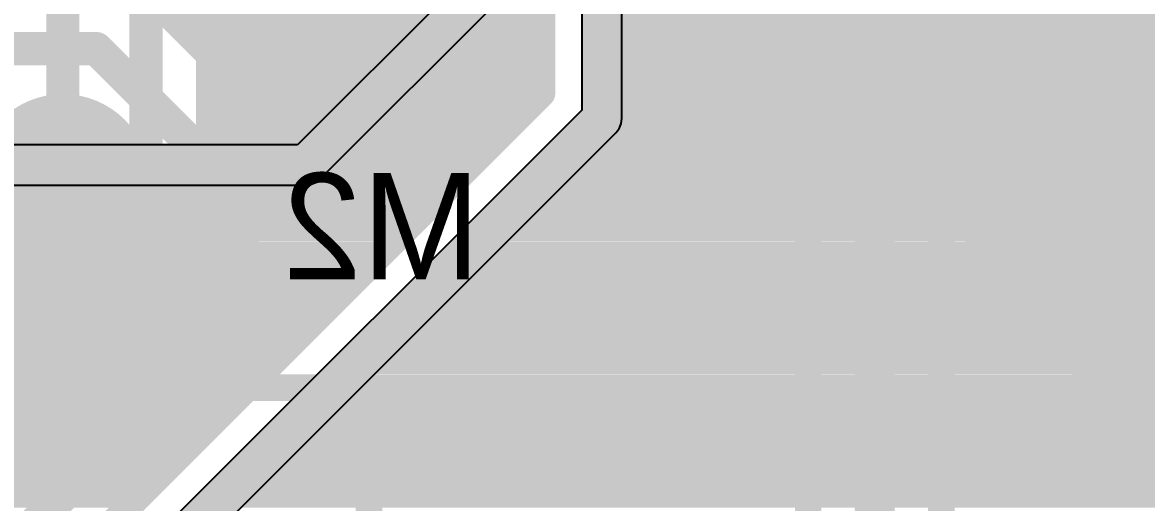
# Model space of a CAD drawing. Header units: millimetres. Extents: x 0.11 to 5.67, y 0.55 to 4.24.
# Drawn here: x 4.7873 to 5.1198, y 1.6973 to 1.8394 of the extents above; entities that cross this region are included whole.
import ezdxf

# ---------------------------------------------------------------- set-up
doc = ezdxf.new("R2010")
doc.units = ezdxf.units.MM
doc.header["$MEASUREMENT"] = 0
for name, color, linetype in [('BottomLayer', 5, 'Continuous'), ('BottomOverlay', 54, 'Continuous'), ('BottomSolder', 6, 'Continuous'), ('InternalPlane1', 76, 'Continuous'), ('InternalPlane2', 16, 'Continuous'), ('MultiLayer', 9, 'Continuous'), ('PadHoleLayer', 156, 'Continuous'), ('TopLayer', 1, 'Continuous'), ('TopSolder', 216, 'Continuous'), ('ViaHoleLayer', 16, 'Continuous')]:
    doc.layers.add(name, color=color, linetype=linetype)

# ---------------------------------------------------------------- blocks, each defined once
blk = doc.blocks.new('SMA_JR_10')
at = {"layer": 'BottomLayer', "const_width": 0.04331}
blk.add_lwpolyline([(0.07835, -0.1, 1), (0.12165, -0.1, 1)], format="xyb", close=True, dxfattribs=at)
at = {"layer": 'BottomSolder', "const_width": 0.04528}
blk.add_lwpolyline([(0.07736, -0.1, 1), (0.12264, -0.1, 1)], format="xyb", close=True, dxfattribs=at)
at = {"layer": 'InternalPlane1', "const_width": 0.01181}
for points in [[(0.15285, -0.06949, -0.267949), (0.15285, -0.13051)], [(0.13051, -0.15285, -0.267949), (0.06949, -0.15285)]]:
    blk.add_lwpolyline(points, format="xyb", dxfattribs=at)
at = {"layer": 'InternalPlane1', "const_width": 0.00591}
for points in [[(0.1499, -0.13051, 1), (0.1558, -0.13051, 1)], [(0.06654, -0.15285, 1), (0.07244, -0.15285, 1)], [(0.12756, -0.15285, 1), (0.13346, -0.15285, 1)]]:
    blk.add_lwpolyline(points, format="xyb", close=True, dxfattribs=at)
at = {"layer": 'InternalPlane2', "const_width": 0.0515}
blk.add_lwpolyline([(0.07425, -0.1, 1), (0.12575, -0.1, 1)], format="xyb", close=True, dxfattribs=at)
at = {"layer": 'MultiLayer', "const_width": 0.04331}
blk.add_lwpolyline([(0.07835, -0.1, 1), (0.12165, -0.1, 1)], format="xyb", close=True, dxfattribs=at)
at = {"layer": 'PadHoleLayer', "const_width": 0.0315}
blk.add_lwpolyline([(0.08425, -0.1, 1), (0.11575, -0.1, 1)], format="xyb", close=True, dxfattribs=at)
at = {"layer": 'TopLayer', "const_width": 0.04331}
blk.add_lwpolyline([(0.07835, -0.1, 1), (0.12165, -0.1, 1)], format="xyb", close=True, dxfattribs=at)
at = {"layer": 'TopSolder', "const_width": 0.04528}
blk.add_lwpolyline([(0.07736, -0.1, 1), (0.12264, -0.1, 1)], format="xyb", close=True, dxfattribs=at)
blk = doc.blocks.new('RTL8188_MODULE_B_177')
at = {"layer": 'BottomOverlay', "const_width": 0.00787}
for points in [[(0, -0.02559), (0, -0.10039)], [(0.50886, -0.10039), (0, -0.10039)]]:
    blk.add_lwpolyline(points, dxfattribs=at)
at = {"layer": 'BottomOverlay', "const_width": 0.00394}
blk.add_lwpolyline([(-0.00197, -0.10039, 1), (0.00197, -0.10039, 1)], format="xyb", close=True, dxfattribs=at)
blk.add_lwpolyline([(-0.00197, -0.10039, 1), (0.00197, -0.10039, 1)], format="xyb", close=True, dxfattribs=at)

msp = doc.modelspace()

# ---------------------------------------------------------------- linework, layer by layer
at = {"layer": 'BottomLayer'}
for points, const_width in [([(4.79921, 1.79232), (4.79921, 2.05413)], 0.00984), ([(4.82382, 1.77165), (4.82382, 2.0561)], 0.00984), ([(4.84252, 1.78912), (4.84252, 2.04836)], 0.00787), ([(4.95866, 1.81102), (4.95866, 1.8878)], 0.00787), ([(4.94094, 1.81836), (4.94094, 1.88296)], 0.00787), ([(5.03937, 1.64961), (5.03937, 1.8563)], 0.01181), ([(5.01969, 1.67421), (5.01969, 1.8563)], 0.00787), ([(5.05906, 1.67421), (5.05906, 1.84815)], 0.00787), ([(4.84252, 1.84153), (4.85875, 1.84153)], 0.00787), ([(4.90897, 1.84153), (4.94094, 1.84153)], 0.00787), ([(4.95866, 1.84153), (5.01969, 1.84153)], 0.00787), ([(5.05906, 1.84153), (5.10292, 1.84153)], 0.00787), ([(4.84252, 1.83366), (4.8617, 1.83366)], 0.00787), ([(4.90602, 1.83366), (4.94094, 1.83366)], 0.00787), ([(4.95866, 1.83366), (5.01969, 1.83366)], 0.00787), ([(5.05906, 1.83366), (5.09235, 1.83366)], 0.00787), ([(4.84252, 1.82578), (4.86878, 1.82578)], 0.00787), ([(4.89894, 1.82578), (4.94094, 1.82578)], 0.00787), ([(4.95866, 1.82578), (5.01969, 1.82578)], 0.00787), ([(5.05906, 1.82578), (5.0855, 1.82578)], 0.00787), ([(4.78472, 1.66213), (4.94094, 1.81836)], 0.00787), ([(4.84252, 1.81791), (4.94049, 1.81791)], 0.00787), ([(4.95866, 1.81791), (5.01969, 1.81791)], 0.00787), ([(5.05906, 1.81791), (5.0808, 1.81791)], 0.00787), ([(4.79724, 1.64961), (4.95866, 1.81102)], 0.00787), ([(4.84252, 1.81003), (4.93262, 1.81003)], 0.00787), ([(4.95767, 1.81003), (5.01969, 1.81003)], 0.00787), ([(5.05906, 1.81003), (5.07767, 1.81003)], 0.00787), ([(4.84252, 1.80216), (4.92474, 1.80216)], 0.00787), ([(4.9498, 1.80216), (5.01969, 1.80216)], 0.00787), ([(5.05906, 1.80216), (5.07585, 1.80216)], 0.00787), ([(5.07913, 1.7937), (5.13032, 1.7937)], 0.01969), ([(4.84252, 1.79429), (4.91687, 1.79429)], 0.00787), ([(4.94192, 1.79429), (5.01969, 1.79429)], 0.00787), ([(5.05906, 1.79429), (5.0752, 1.79429)], 0.00787), ([(4.84472, 1.78641), (4.90899, 1.78641)], 0.00787), ([(4.93405, 1.78641), (5.01969, 1.78641)], 0.00787), ([(5.05906, 1.78641), (5.07568, 1.78641)], 0.00787), ([(4.84847, 1.77854), (4.90112, 1.77854)], 0.00787), ([(4.92618, 1.77854), (5.01969, 1.77854)], 0.00787), ([(5.05906, 1.77854), (5.07732, 1.77854)], 0.00787), ([(4.84939, 1.77066), (4.89325, 1.77066)], 0.00787), ([(4.9183, 1.77066), (5.01969, 1.77066)], 0.00787), ([(5.05906, 1.77066), (5.08024, 1.77066)], 0.00787), ([(4.79664, 1.76279), (4.79981, 1.76279)], 0.00787), ([(4.84783, 1.76279), (4.88537, 1.76279)], 0.00787), ([(4.91043, 1.76279), (5.01969, 1.76279)], 0.00787), ([(5.05906, 1.76279), (5.08468, 1.76279)], 0.00787), ([(4.792, 1.75492), (4.80446, 1.75492)], 0.00787), ([(4.84318, 1.75492), (4.8775, 1.75492)], 0.00787), ([(4.90255, 1.75492), (5.01969, 1.75492)], 0.00787), ([(5.05906, 1.75492), (5.09115, 1.75492)], 0.00787), ([(4.77965, 1.74704), (4.81681, 1.74704)], 0.00787), ([(4.83083, 1.74704), (4.86962, 1.74704)], 0.00787), ([(4.89468, 1.74704), (5.01969, 1.74704)], 0.00787), ([(5.05906, 1.74704), (5.10097, 1.74704)], 0.00787), ([(4.52953, 1.73917), (4.86175, 1.73917)], 0.00787), ([(4.88681, 1.73917), (5.01969, 1.73917)], 0.00787), ([(5.05906, 1.73917), (5.1223, 1.73917)], 0.00787), ([(4.52953, 1.73129), (4.85388, 1.73129)], 0.00787), ([(4.87893, 1.73129), (5.01969, 1.73129)], 0.00787), ([(5.05906, 1.73129), (5.40945, 1.73129)], 0.00787), ([(4.52953, 1.72342), (4.846, 1.72342)], 0.00787), ([(4.87106, 1.72342), (5.01969, 1.72342)], 0.00787), ([(5.05906, 1.72342), (5.40945, 1.72342)], 0.00787), ([(4.52953, 1.71555), (4.83813, 1.71555)], 0.00787), ([(4.86318, 1.71555), (5.01969, 1.71555)], 0.00787), ([(5.05906, 1.71555), (5.40945, 1.71555)], 0.00787), ([(4.52953, 1.70767), (4.83025, 1.70767)], 0.00787), ([(4.85531, 1.70767), (5.01969, 1.70767)], 0.00787), ([(5.05906, 1.70767), (5.40945, 1.70767)], 0.00787), ([(4.52953, 1.6998), (4.82238, 1.6998)], 0.00787), ([(4.84744, 1.6998), (5.01969, 1.6998)], 0.00787), ([(5.05906, 1.6998), (5.40945, 1.6998)], 0.00787)]:
    msp.add_lwpolyline(points, dxfattribs=dict(at, const_width=const_width))
at = {"layer": 'BottomLayer', "const_width": 0.00787}
for points in [[(4.90945, 1.84646, -2.305526), (4.88217, 1.87199)], [(4.84252, 1.78912, -0.190079), (4.84941, 1.77165)], [(4.84941, 1.77165, -0.90773), (4.79871, 1.76674)], [(4.79776, 1.76677, -0.829961), (4.74746, 1.7671)]]:
    msp.add_lwpolyline(points, format="xyb", dxfattribs=at)
at = {"layer": 'BottomLayer'}
for points, const_width in [([(4.87795, 1.84646, 1), (4.88976, 1.84646, 1)], 0.01181), ([(4.84055, 1.84153, 1), (4.84449, 1.84153, 1)], 0.00394), ([(4.85678, 1.84153, 1), (4.86071, 1.84153, 1)], 0.00394), ([(4.907, 1.84153, 1), (4.91094, 1.84153, 1)], 0.00394), ([(4.93898, 1.84153, 1), (4.94291, 1.84153, 1)], 0.00394), ([(4.95669, 1.84153, 1), (4.96063, 1.84153, 1)], 0.00394), ([(5.01772, 1.84153, 1), (5.02165, 1.84153, 1)], 0.00394), ([(5.05709, 1.84153, 1), (5.06102, 1.84153, 1)], 0.00394), ([(5.10095, 1.84153, 1), (5.10489, 1.84153, 1)], 0.00394), ([(4.84055, 1.83366, 1), (4.84449, 1.83366, 1)], 0.00394), ([(4.85973, 1.83366, 1), (4.86367, 1.83366, 1)], 0.00394), ([(4.90405, 1.83366, 1), (4.90799, 1.83366, 1)], 0.00394), ([(4.93898, 1.83366, 1), (4.94291, 1.83366, 1)], 0.00394), ([(4.95669, 1.83366, 1), (4.96063, 1.83366, 1)], 0.00394), ([(5.01772, 1.83366, 1), (5.02165, 1.83366, 1)], 0.00394), ([(5.05709, 1.83366, 1), (5.06102, 1.83366, 1)], 0.00394), ([(5.09038, 1.83366, 1), (5.09432, 1.83366, 1)], 0.00394), ([(4.84055, 1.82578, 1), (4.84449, 1.82578, 1)], 0.00394), ([(4.86681, 1.82578, 1), (4.87075, 1.82578, 1)], 0.00394), ([(4.89697, 1.82578, 1), (4.90091, 1.82578, 1)], 0.00394), ([(4.93898, 1.82578, 1), (4.94291, 1.82578, 1)], 0.00394), ([(4.95669, 1.82578, 1), (4.96063, 1.82578, 1)], 0.00394), ([(5.01772, 1.82578, 1), (5.02165, 1.82578, 1)], 0.00394), ([(5.05709, 1.82578, 1), (5.06102, 1.82578, 1)], 0.00394), ([(5.08353, 1.82578, 1), (5.08746, 1.82578, 1)], 0.00394), ([(4.93898, 1.81836, 1), (4.94291, 1.81836, 1)], 0.00394), ([(4.93898, 1.81836, 1), (4.94291, 1.81836, 1)], 0.00394), ([(4.84055, 1.81791, 1), (4.84449, 1.81791, 1)], 0.00394), ([(4.93852, 1.81791, 1), (4.94246, 1.81791, 1)], 0.00394), ([(4.95669, 1.81791, 1), (4.96063, 1.81791, 1)], 0.00394), ([(5.01772, 1.81791, 1), (5.02165, 1.81791, 1)], 0.00394), ([(5.05709, 1.81791, 1), (5.06102, 1.81791, 1)], 0.00394), ([(5.07883, 1.81791, 1), (5.08277, 1.81791, 1)], 0.00394), ([(4.84055, 1.81003, 1), (4.84449, 1.81003, 1)], 0.00394), ([(4.93065, 1.81003, 1), (4.93459, 1.81003, 1)], 0.00394), ([(4.9557, 1.81003, 1), (4.95964, 1.81003, 1)], 0.00394), ([(4.95669, 1.81102, 1), (4.96063, 1.81102, 1)], 0.00394), ([(4.95669, 1.81102, 1), (4.96063, 1.81102, 1)], 0.00394), ([(5.01772, 1.81003, 1), (5.02165, 1.81003, 1)], 0.00394), ([(5.05709, 1.81003, 1), (5.06102, 1.81003, 1)], 0.00394), ([(5.0757, 1.81003, 1), (5.07964, 1.81003, 1)], 0.00394), ([(4.84055, 1.80216, 1), (4.84449, 1.80216, 1)], 0.00394), ([(4.92277, 1.80216, 1), (4.92671, 1.80216, 1)], 0.00394), ([(4.94783, 1.80216, 1), (4.95177, 1.80216, 1)], 0.00394), ([(5.01772, 1.80216, 1), (5.02165, 1.80216, 1)], 0.00394), ([(5.05709, 1.80216, 1), (5.06102, 1.80216, 1)], 0.00394), ([(5.07388, 1.80216, 1), (5.07782, 1.80216, 1)], 0.00394), ([(4.79331, 1.79232, 1), (4.80512, 1.79232, 1)], 0.01181), ([(5.07421, 1.7937, 1), (5.08406, 1.7937, 1)], 0.00984), ([(4.79675, 1.79232, 1), (4.80167, 1.79232, 1)], 0.00492), ([(4.84055, 1.79429, 1), (4.84449, 1.79429, 1)], 0.00394), ([(4.9149, 1.79429, 1), (4.91884, 1.79429, 1)], 0.00394), ([(4.93996, 1.79429, 1), (4.94389, 1.79429, 1)], 0.00394), ([(5.01772, 1.79429, 1), (5.02165, 1.79429, 1)], 0.00394), ([(5.05709, 1.79429, 1), (5.06102, 1.79429, 1)], 0.00394), ([(5.07323, 1.79429, 1), (5.07717, 1.79429, 1)], 0.00394), ([(4.84055, 1.78912, 1), (4.84449, 1.78912, 1)], 0.00394), ([(4.84055, 1.78912, 1), (4.84449, 1.78912, 1)], 0.00394), ([(4.84276, 1.78641, 1), (4.84669, 1.78641, 1)], 0.00394), ([(4.90703, 1.78641, 1), (4.91096, 1.78641, 1)], 0.00394), ([(4.93208, 1.78641, 1), (4.93602, 1.78641, 1)], 0.00394), ([(5.01772, 1.78641, 1), (5.02165, 1.78641, 1)], 0.00394), ([(5.05709, 1.78641, 1), (5.06102, 1.78641, 1)], 0.00394), ([(5.07371, 1.78641, 1), (5.07765, 1.78641, 1)], 0.00394), ([(4.81791, 1.77165, 1), (4.82972, 1.77165, 1)], 0.01181), ([(4.8465, 1.77854, 1), (4.85043, 1.77854, 1)], 0.00394), ([(4.89915, 1.77854, 1), (4.90309, 1.77854, 1)], 0.00394), ([(4.92421, 1.77854, 1), (4.92814, 1.77854, 1)], 0.00394), ([(5.01772, 1.77854, 1), (5.02165, 1.77854, 1)], 0.00394), ([(5.05709, 1.77854, 1), (5.06102, 1.77854, 1)], 0.00394), ([(5.07536, 1.77854, 1), (5.07929, 1.77854, 1)], 0.00394), ([(4.82136, 1.77165, 1), (4.82628, 1.77165, 1)], 0.00492), ([(4.84744, 1.77165, 1), (4.85138, 1.77165, 1)], 0.00394), ([(4.84744, 1.77165, 1), (4.85138, 1.77165, 1)], 0.00394), ([(4.84742, 1.77066, 1), (4.85136, 1.77066, 1)], 0.00394), ([(4.89128, 1.77066, 1), (4.89522, 1.77066, 1)], 0.00394), ([(4.91633, 1.77066, 1), (4.92027, 1.77066, 1)], 0.00394), ([(5.01772, 1.77066, 1), (5.02165, 1.77066, 1)], 0.00394), ([(5.05709, 1.77066, 1), (5.06102, 1.77066, 1)], 0.00394), ([(5.07827, 1.77066, 1), (5.08221, 1.77066, 1)], 0.00394), ([(4.79579, 1.76677, 1), (4.79973, 1.76677, 1)], 0.00394), ([(4.79674, 1.76674, 1), (4.80067, 1.76674, 1)], 0.00394), ([(4.79468, 1.76279, 1), (4.79861, 1.76279, 1)], 0.00394), ([(4.79784, 1.76279, 1), (4.80178, 1.76279, 1)], 0.00394), ([(4.84586, 1.76279, 1), (4.84979, 1.76279, 1)], 0.00394), ([(4.8834, 1.76279, 1), (4.88734, 1.76279, 1)], 0.00394), ([(4.90846, 1.76279, 1), (4.9124, 1.76279, 1)], 0.00394), ([(5.01772, 1.76279, 1), (5.02165, 1.76279, 1)], 0.00394), ([(5.05709, 1.76279, 1), (5.06102, 1.76279, 1)], 0.00394), ([(5.08271, 1.76279, 1), (5.08665, 1.76279, 1)], 0.00394), ([(4.79003, 1.75492, 1), (4.79396, 1.75492, 1)], 0.00394), ([(4.80249, 1.75492, 1), (4.80643, 1.75492, 1)], 0.00394), ([(4.84121, 1.75492, 1), (4.84515, 1.75492, 1)], 0.00394), ([(4.87553, 1.75492, 1), (4.87947, 1.75492, 1)], 0.00394), ([(4.90059, 1.75492, 1), (4.90452, 1.75492, 1)], 0.00394), ([(5.01772, 1.75492, 1), (5.02165, 1.75492, 1)], 0.00394), ([(5.05709, 1.75492, 1), (5.06102, 1.75492, 1)], 0.00394), ([(5.08918, 1.75492, 1), (5.09312, 1.75492, 1)], 0.00394), ([(4.81484, 1.74704, 1), (4.81878, 1.74704, 1)], 0.00394), ([(4.82886, 1.74704, 1), (4.8328, 1.74704, 1)], 0.00394), ([(4.86766, 1.74704, 1), (4.87159, 1.74704, 1)], 0.00394), ([(4.89271, 1.74704, 1), (4.89665, 1.74704, 1)], 0.00394), ([(5.01772, 1.74704, 1), (5.02165, 1.74704, 1)], 0.00394), ([(5.05709, 1.74704, 1), (5.06102, 1.74704, 1)], 0.00394), ([(5.099, 1.74704, 1), (5.10294, 1.74704, 1)], 0.00394), ([(4.85978, 1.73917, 1), (4.86372, 1.73917, 1)], 0.00394), ([(4.88484, 1.73917, 1), (4.88877, 1.73917, 1)], 0.00394), ([(5.01772, 1.73917, 1), (5.02165, 1.73917, 1)], 0.00394), ([(5.05709, 1.73917, 1), (5.06102, 1.73917, 1)], 0.00394), ([(5.12033, 1.73917, 1), (5.12427, 1.73917, 1)], 0.00394), ([(4.85191, 1.73129, 1), (4.85585, 1.73129, 1)], 0.00394), ([(4.87696, 1.73129, 1), (4.8809, 1.73129, 1)], 0.00394), ([(5.01772, 1.73129, 1), (5.02165, 1.73129, 1)], 0.00394), ([(5.05709, 1.73129, 1), (5.06102, 1.73129, 1)], 0.00394), ([(4.84403, 1.72342, 1), (4.84797, 1.72342, 1)], 0.00394), ([(4.86909, 1.72342, 1), (4.87303, 1.72342, 1)], 0.00394), ([(5.01772, 1.72342, 1), (5.02165, 1.72342, 1)], 0.00394), ([(5.05709, 1.72342, 1), (5.06102, 1.72342, 1)], 0.00394), ([(4.83616, 1.71555, 1), (4.8401, 1.71555, 1)], 0.00394), ([(4.86122, 1.71555, 1), (4.86515, 1.71555, 1)], 0.00394), ([(5.01772, 1.71555, 1), (5.02165, 1.71555, 1)], 0.00394), ([(5.05709, 1.71555, 1), (5.06102, 1.71555, 1)], 0.00394), ([(4.82829, 1.70767, 1), (4.83222, 1.70767, 1)], 0.00394), ([(4.85334, 1.70767, 1), (4.85728, 1.70767, 1)], 0.00394), ([(5.01772, 1.70767, 1), (5.02165, 1.70767, 1)], 0.00394), ([(5.05709, 1.70767, 1), (5.06102, 1.70767, 1)], 0.00394), ([(4.82041, 1.6998, 1), (4.82435, 1.6998, 1)], 0.00394), ([(4.84547, 1.6998, 1), (4.8494, 1.6998, 1)], 0.00394), ([(5.01772, 1.6998, 1), (5.02165, 1.6998, 1)], 0.00394), ([(5.05709, 1.6998, 1), (5.06102, 1.6998, 1)], 0.00394)]:
    msp.add_lwpolyline(points, format="xyb", close=True, dxfattribs=dict(at, const_width=const_width))
at = {"layer": 'InternalPlane1'}
for p, q in [((4.9527, 1.88681), (4.9527, 1.81349)), ((4.96462, 1.81102), (4.96462, 1.88434)), ((4.9527, 1.81349), (4.79303, 1.65382)), ((4.96399, 1.80847), (4.96441, 1.80948)), ((4.96441, 1.80948), (4.96462, 1.81102)), ((4.8032, 1.64714), (4.96287, 1.80681)), ((4.96287, 1.80681), (4.96382, 1.80805)), ((4.96382, 1.80805), (4.96399, 1.80847))]:
    msp.add_line(p, q, dxfattribs=at)
at = {"layer": 'InternalPlane1', "const_width": 0.01181}
for points in [[(4.95866, 1.81102), (4.95866, 1.88681)], [(4.79724, 1.64961), (4.95866, 1.81102)]]:
    msp.add_lwpolyline(points, dxfattribs=at)
at = {"layer": 'InternalPlane1'}
for points, const_width in [([(4.87091, 1.84646, 1), (4.89681, 1.84646, 1)], 0.02591), ([(4.78626, 1.79232, 1), (4.81217, 1.79232, 1)], 0.02591), ([(4.95571, 1.81102, 1), (4.96161, 1.81102, 1)], 0.00591), ([(4.95571, 1.81102, 1), (4.96161, 1.81102, 1)], 0.00591), ([(4.75969, 1.77165, 1), (4.78559, 1.77165, 1)], 0.02591), ([(4.81087, 1.77165, 1), (4.83677, 1.77165, 1)], 0.02591)]:
    msp.add_lwpolyline(points, format="xyb", close=True, dxfattribs=dict(at, const_width=const_width))
at = {"layer": 'InternalPlane2'}
for p, q in [((4.9281, 1.8627), (4.8686, 1.8032)), ((4.87527, 1.79303), (4.93827, 1.85602)), ((4.8686, 1.8032), (4.61516, 1.8032)), ((4.87404, 1.79209), (4.87527, 1.79303)), ((4.61762, 1.79129), (4.87106, 1.79129)), ((4.87106, 1.79129), (4.8726, 1.79149)), ((4.8726, 1.79149), (4.87345, 1.79184)), ((4.87345, 1.79184), (4.87404, 1.79209))]:
    msp.add_line(p, q, dxfattribs=at)
at = {"layer": 'InternalPlane2', "const_width": 0.01181}
for points in [[(4.87106, 1.79724), (4.93406, 1.86024)], [(4.61516, 1.79724), (4.87106, 1.79724)]]:
    msp.add_lwpolyline(points, dxfattribs=at)
at = {"layer": 'InternalPlane2'}
for points, const_width in [([(4.78626, 1.79232, 1), (4.81217, 1.79232, 1)], 0.02591), ([(4.86811, 1.79724, 1), (4.87402, 1.79724, 1)], 0.00591), ([(4.86811, 1.79724, 1), (4.87402, 1.79724, 1)], 0.00591), ([(4.75969, 1.77165, 1), (4.78559, 1.77165, 1)], 0.02591), ([(4.81087, 1.77165, 1), (4.83677, 1.77165, 1)], 0.02591)]:
    msp.add_lwpolyline(points, format="xyb", close=True, dxfattribs=dict(at, const_width=const_width))
at = {"layer": 'MultiLayer', "const_width": 0.01181}
for points in [[(4.87795, 1.84646, 1), (4.88976, 1.84646, 1)], [(4.79331, 1.79232, 1), (4.80512, 1.79232, 1)], [(4.81791, 1.77165, 1), (4.82972, 1.77165, 1)]]:
    msp.add_lwpolyline(points, format="xyb", close=True, dxfattribs=at)
at = {"layer": 'TopLayer'}
for points, const_width in [([(4.95866, 1.81102), (4.95866, 1.8878)], 0.00787), ([(4.82946, 1.84279), (4.85236, 1.81988)], 0.00787), ([(4.83071, 1.84153), (4.93405, 1.84153)], 0.00787), ([(4.9124, 1.81988), (4.93701, 1.84449)], 0.00787), ([(4.95866, 1.84153), (5.10292, 1.84153)], 0.00787), ([(4.72441, 1.83169), (4.80906, 1.83169)], 0.00984), ([(4.80906, 1.83169), (4.85236, 1.78839)], 0.00984), ([(4.83859, 1.83366), (4.92618, 1.83366)], 0.00787), ([(4.95866, 1.83366), (5.09235, 1.83366)], 0.00787), ([(4.84646, 1.82578), (4.9183, 1.82578)], 0.00787), ([(4.95866, 1.82578), (5.0855, 1.82578)], 0.00787), ([(4.85236, 1.81988), (4.9124, 1.81988)], 0.00787), ([(4.95866, 1.81791), (5.0808, 1.81791)], 0.00787), ([(4.79724, 1.64961), (4.95866, 1.81102)], 0.00787), ([(4.95767, 1.81003), (5.07767, 1.81003)], 0.00787), ([(4.9498, 1.80216), (5.07585, 1.80216)], 0.00787), ([(5.07913, 1.7937), (5.13032, 1.7937)], 0.01969), ([(4.79921, 1.7468), (4.79921, 1.79232)], 0.00984), ([(4.94192, 1.79429), (5.0752, 1.79429)], 0.00787), ([(4.85236, 1.75262), (4.85236, 1.78839)], 0.00984), ([(4.93405, 1.78641), (5.07568, 1.78641)], 0.00787), ([(4.92618, 1.77854), (5.07732, 1.77854)], 0.00787), ([(4.82382, 1.74635), (4.82382, 1.77067)], 0.00984), ([(4.9183, 1.77066), (5.08024, 1.77066)], 0.00787), ([(4.91043, 1.76279), (5.08468, 1.76279)], 0.00787), ([(4.16569, 1.06594), (4.85236, 1.75262)], 0.00984), ([(4.90255, 1.75492), (5.09115, 1.75492)], 0.00787), ([(4.15183, 1.09941), (4.79921, 1.7468)], 0.00984), ([(4.15916, 1.08169), (4.82382, 1.74635)], 0.00984), ([(4.89468, 1.74704), (5.10097, 1.74704)], 0.00787), ([(4.88681, 1.73917), (5.1223, 1.73917)], 0.00787), ([(4.87893, 1.73129), (5.40945, 1.73129)], 0.00787), ([(4.87106, 1.72342), (5.40945, 1.72342)], 0.00787), ([(4.86318, 1.71555), (5.40945, 1.71555)], 0.00787), ([(4.85531, 1.70767), (5.40945, 1.70767)], 0.00787), ([(4.84744, 1.6998), (5.40945, 1.6998)], 0.00787)]:
    msp.add_lwpolyline(points, dxfattribs=dict(at, const_width=const_width))
for points, const_width in [([(4.87795, 1.84646, 1), (4.88976, 1.84646, 1)], 0.01181), ([(5.18543, 1.7937, 1), (5.0752, 1.7937, 1)], 0.00787), ([(4.82749, 1.84279, 1), (4.83143, 1.84279, 1)], 0.00394), ([(4.82875, 1.84153, 1), (4.83268, 1.84153, 1)], 0.00394), ([(4.93208, 1.84153, 1), (4.93602, 1.84153, 1)], 0.00394), ([(4.95669, 1.84153, 1), (4.96063, 1.84153, 1)], 0.00394), ([(5.10095, 1.84153, 1), (5.10489, 1.84153, 1)], 0.00394), ([(4.80659, 1.83169, 1), (4.81152, 1.83169, 1)], 0.00492), ([(4.80659, 1.83169, 1), (4.81152, 1.83169, 1)], 0.00492), ([(4.83662, 1.83366, 1), (4.84056, 1.83366, 1)], 0.00394), ([(4.92421, 1.83366, 1), (4.92814, 1.83366, 1)], 0.00394), ([(4.95669, 1.83366, 1), (4.96063, 1.83366, 1)], 0.00394), ([(5.09038, 1.83366, 1), (5.09432, 1.83366, 1)], 0.00394), ([(4.84449, 1.82578, 1), (4.84843, 1.82578, 1)], 0.00394), ([(4.91633, 1.82578, 1), (4.92027, 1.82578, 1)], 0.00394), ([(4.95669, 1.82578, 1), (4.96063, 1.82578, 1)], 0.00394), ([(5.08353, 1.82578, 1), (5.08746, 1.82578, 1)], 0.00394), ([(4.85039, 1.81988, 1), (4.85433, 1.81988, 1)], 0.00394), ([(4.85039, 1.81988, 1), (4.85433, 1.81988, 1)], 0.00394), ([(4.91043, 1.81988, 1), (4.91437, 1.81988, 1)], 0.00394), ([(4.91043, 1.81988, 1), (4.91437, 1.81988, 1)], 0.00394), ([(4.95669, 1.81791, 1), (4.96063, 1.81791, 1)], 0.00394), ([(5.07883, 1.81791, 1), (5.08277, 1.81791, 1)], 0.00394), ([(4.9557, 1.81003, 1), (4.95964, 1.81003, 1)], 0.00394), ([(4.95669, 1.81102, 1), (4.96063, 1.81102, 1)], 0.00394), ([(4.95669, 1.81102, 1), (4.96063, 1.81102, 1)], 0.00394), ([(5.0757, 1.81003, 1), (5.07964, 1.81003, 1)], 0.00394), ([(4.94783, 1.80216, 1), (4.95177, 1.80216, 1)], 0.00394), ([(5.07388, 1.80216, 1), (5.07782, 1.80216, 1)], 0.00394), ([(4.79331, 1.79232, 1), (4.80512, 1.79232, 1)], 0.01181), ([(5.07421, 1.7937, 1), (5.08406, 1.7937, 1)], 0.00984), ([(4.79675, 1.79232, 1), (4.80167, 1.79232, 1)], 0.00492), ([(4.93996, 1.79429, 1), (4.94389, 1.79429, 1)], 0.00394), ([(5.07323, 1.79429, 1), (5.07717, 1.79429, 1)], 0.00394), ([(5.07323, 1.7937, 1), (5.07717, 1.7937, 1)], 0.00394), ([(4.8499, 1.78839, 1), (4.85482, 1.78839, 1)], 0.00492), ([(4.8499, 1.78839, 1), (4.85482, 1.78839, 1)], 0.00492), ([(4.93208, 1.78641, 1), (4.93602, 1.78641, 1)], 0.00394), ([(5.07371, 1.78641, 1), (5.07765, 1.78641, 1)], 0.00394), ([(4.81791, 1.77165, 1), (4.82972, 1.77165, 1)], 0.01181), ([(4.92421, 1.77854, 1), (4.92814, 1.77854, 1)], 0.00394), ([(5.07536, 1.77854, 1), (5.07929, 1.77854, 1)], 0.00394), ([(4.82136, 1.77067, 1), (4.82628, 1.77067, 1)], 0.00492), ([(4.91633, 1.77066, 1), (4.92027, 1.77066, 1)], 0.00394), ([(5.07827, 1.77066, 1), (5.08221, 1.77066, 1)], 0.00394), ([(4.90846, 1.76279, 1), (4.9124, 1.76279, 1)], 0.00394), ([(5.08271, 1.76279, 1), (5.08665, 1.76279, 1)], 0.00394), ([(4.8499, 1.75262, 1), (4.85482, 1.75262, 1)], 0.00492), ([(4.8499, 1.75262, 1), (4.85482, 1.75262, 1)], 0.00492), ([(4.90059, 1.75492, 1), (4.90452, 1.75492, 1)], 0.00394), ([(5.08918, 1.75492, 1), (5.09312, 1.75492, 1)], 0.00394), ([(4.79675, 1.7468, 1), (4.80167, 1.7468, 1)], 0.00492), ([(4.79675, 1.7468, 1), (4.80167, 1.7468, 1)], 0.00492), ([(4.82136, 1.74635, 1), (4.82628, 1.74635, 1)], 0.00492), ([(4.82136, 1.74635, 1), (4.82628, 1.74635, 1)], 0.00492), ([(4.89271, 1.74704, 1), (4.89665, 1.74704, 1)], 0.00394), ([(5.099, 1.74704, 1), (5.10294, 1.74704, 1)], 0.00394), ([(4.88484, 1.73917, 1), (4.88877, 1.73917, 1)], 0.00394), ([(5.12033, 1.73917, 1), (5.12427, 1.73917, 1)], 0.00394), ([(4.87696, 1.73129, 1), (4.8809, 1.73129, 1)], 0.00394), ([(4.86909, 1.72342, 1), (4.87303, 1.72342, 1)], 0.00394), ([(4.86122, 1.71555, 1), (4.86515, 1.71555, 1)], 0.00394), ([(4.85334, 1.70767, 1), (4.85728, 1.70767, 1)], 0.00394), ([(4.84547, 1.6998, 1), (4.8494, 1.6998, 1)], 0.00394)]:
    msp.add_lwpolyline(points, format="xyb", close=True, dxfattribs=dict(at, const_width=const_width))
at = {"layer": 'ViaHoleLayer', "const_width": 0.00591}
for points in [[(4.79626, 1.79232, 1), (4.80217, 1.79232, 1)], [(4.82087, 1.77165, 1), (4.82677, 1.77165, 1)]]:
    msp.add_lwpolyline(points, format="xyb", close=True, dxfattribs=at)

# ---------------------------------------------------------------- block references
for name, p, rotation in [('SMA_JR_10', (5.23032, 1.8937), 270), ('RTL8188_MODULE_B_177', (4.88976, 1.63091), 180)]:
    msp.add_blockref(name, p, dxfattribs=dict(rotation=rotation))

# ---------------------------------------------------------------- texts
at = {"layer": 'BottomOverlay', "text_generation_flag": 2}
msp.add_text('M2', height=0.031496, dxfattribs=at).set_placement((4.92276, 1.76337))

doc.saveas('drawing.dxf')
